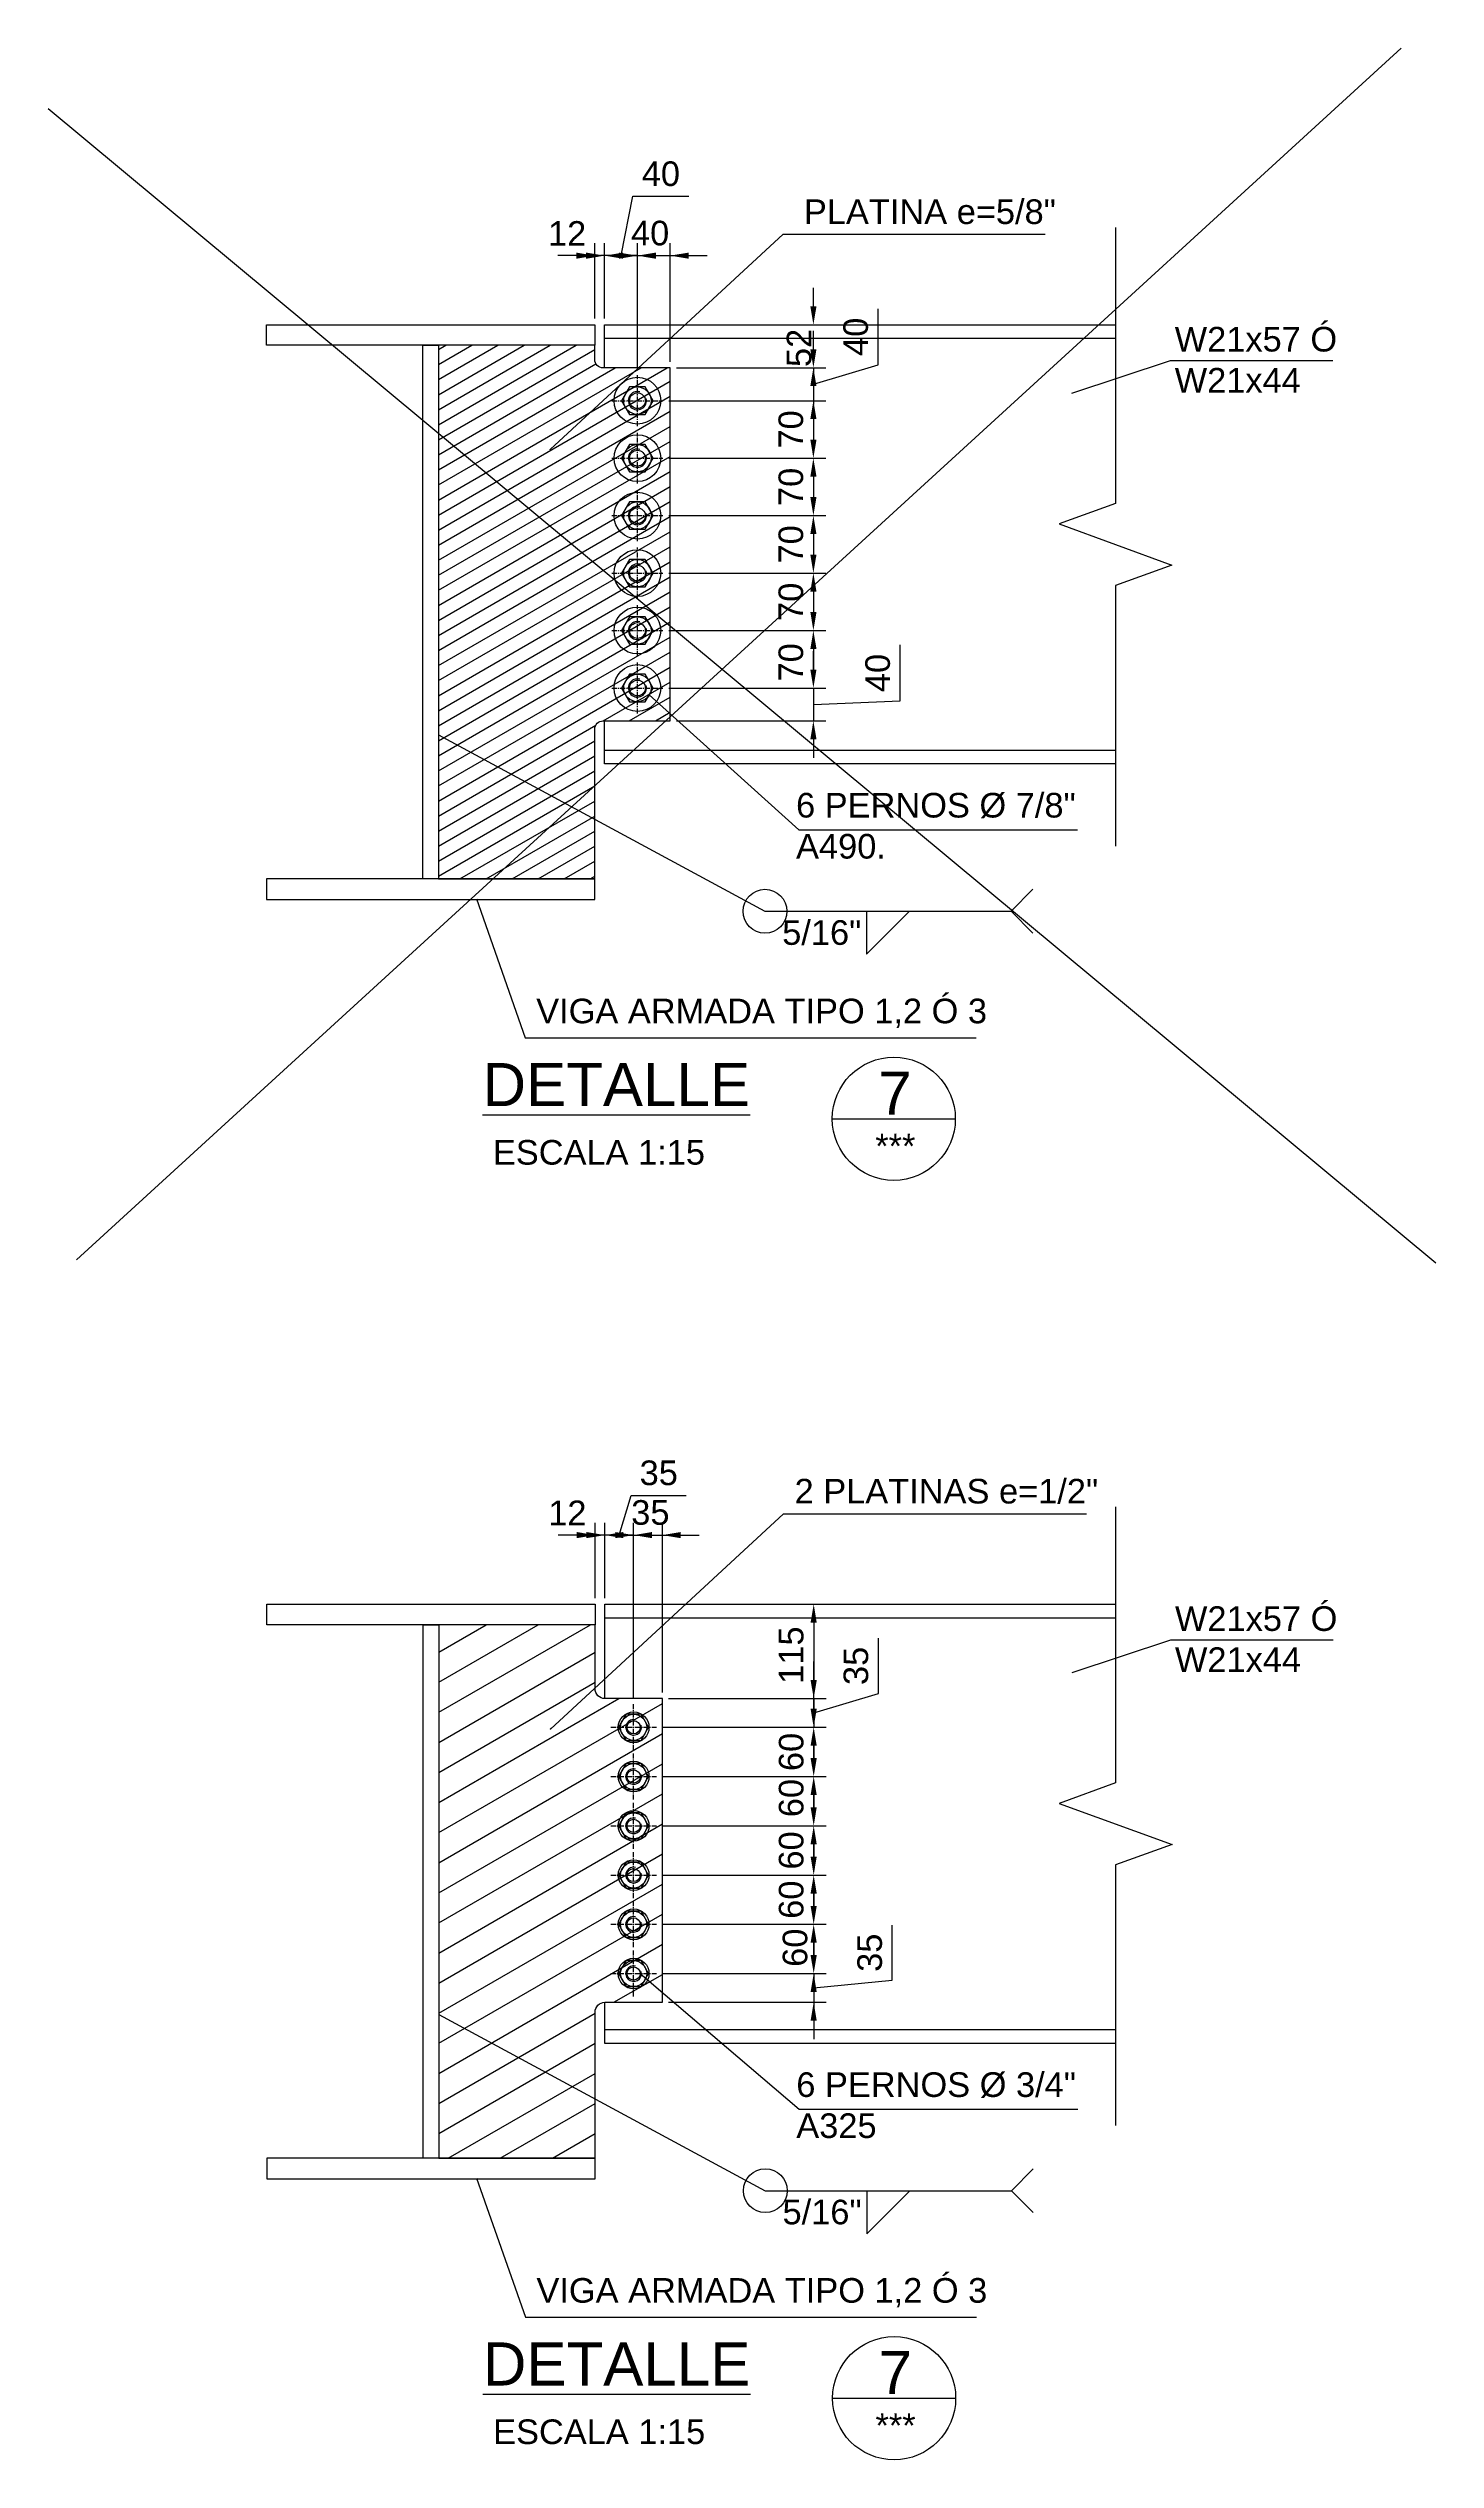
# Model space of a CAD drawing. Header units: millimetres. Extents: x 59135 to 3708801, y -250967 to 196121.
# Drawn here: x 3692439 to 3694130, y 162230 to 165167 of the extents above; entities that cross this region are included whole.
import ezdxf
from ezdxf.enums import TextEntityAlignment as Align

# ---------------------------------------------------------------- set-up
doc = ezdxf.new("R2010")
doc.units = ezdxf.units.MM
doc.header["$LTSCALE"] = 5
doc.header["$PDMODE"] = 3
doc.linetypes.add('CENTER', pattern=[2, 1.25, -0.25, 0.25, -0.25])
doc.layers.get('Defpoints').update_dxf_attribs({"color": 251})
for name, color, linetype in [('EE-5', 7, 'Continuous'), ('EE-ACHURADOS', 9, 'Continuous'), ('EE-CENTROS', 8, 'CENTER'), ('EE-COTAS', 1, 'Continuous'), ('EE-PERNOS 3-4', 71, 'Continuous'), ('EE-PERNOS 7-8', 52, 'Continuous'), ('EE-PLATINA 1-2', 121, 'Continuous'), ('EE-PLATINA 5-8', 13, 'Continuous'), ('EE-TEXTO 1', 4, 'Continuous'), ('EE-TEXTO 2', 2, 'Continuous'), ('EE-V ARMADA TIPO 3', 41, 'Continuous'), ('EE-W21x57', 190, 'Continuous')]:
    doc.layers.add(name, color=color, linetype=linetype)
doc.styles.add('ARIAL EE', font='arial.ttf')
doc.dimstyles.new('EE 1_STANDAR', dxfattribs={"dimtxt": 2, "dimasz": 1.5, "dimexe": 1, "dimexo": 0.5, "dimgap": 0.8, "dimtad": 1, "dimdec": 0, "dimdsep": 46, "dimtxsty": 'ARIAL EE', "dimcen": 0.09, "dimclrd": 256, "dimclre": 256, "dimclrt": 2, "dimadec": 0, "dimazin": 0, "dimtfac": 1, "dimtdec": 0, "dimtofl": 0, "dimtmove": 1, "dimatfit": 2, "dimfxl": 1, "dimtolj": 1, "dimlwd": -1, "dimlwe": -1, "dimarcsym": 1})

# ---------------------------------------------------------------- blocks, each defined once
blk = doc.blocks.new('VAT3')
at = {"layer": 'EE-V ARMADA TIPO 3'}
for points in [[(2320776.1, 194848.5), (2321176.1, 194848.5), (2321176.1, 194823.5), (2320776.1, 194823.5)], [(2320966.6, 194823.5), (2320985.6, 194823.5), (2320985.6, 194173.5), (2320966.6, 194173.5)], [(2320776.1, 194148.5), (2321176.1, 194148.5), (2321176.1, 194173.5), (2320776.1, 194173.5)]]:
    blk.add_lwpolyline(points, close=True, dxfattribs=at)
blk = doc.blocks.new('TÍTULO DETALLE')
at = {"layer": 'EE-5'}
blk.add_line((17.55, -1.03), (27.55, -1.03), dxfattribs=at)
blk.add_circle((22.55, -1.03), 5, dxfattribs=at)
at = {"layer": 'EE-TEXTO 1', "style": 'ARIAL EE'}
blk.add_attdef('%%UDETALLE', text='', height=3.5, dxfattribs=at).set_placement((0, 0), align=Align.CENTER)
blk.add_attdef('X', text='', height=3.5, dxfattribs=at).set_placement((22.65, 1.06), align=Align.MIDDLE_CENTER)
at = {"layer": 'EE-TEXTO 2', "style": 'ARIAL EE'}
for tag, p in [('SUBTÍTULO1', (-0.58, -4.97)), ('SUBTÍTULO2', (-0.58, -8.28)), ('SUBTÍTULO3', (-0.56, -11.65)), ('ESCALA', (-1.42, -15.07))]:
    blk.add_attdef(tag, text='', height=2, dxfattribs=at).set_placement(p, align=Align.CENTER)
blk.add_attdef('###', text='', height=2, dxfattribs=at).set_placement((22.67, -3.25), align=Align.MIDDLE_CENTER)
blk = doc.blocks.new('*D1778')
at = {"layer": 'Defpoints', "color": 0, "transparency": 16777216}
for p in [(3693183.4, 164830.3), (3693197.1, 164778), (3693371.6, 164778)]:
    blk.add_point(p, dxfattribs=at)
at = {"layer": 'EE-COTAS', "transparency": 16777216}
for p, q in [((3693371.6, 164852.8), (3693371.6, 164875.3)), ((3693190.9, 164830.3), (3693386.6, 164830.3)), ((3693204.6, 164778), (3693386.6, 164778)), ((3693371.6, 164755.5), (3693371.6, 164733))]:
    blk.add_line(p, q, dxfattribs=at)
for points in [[(3693367.9, 164852.8), (3693375.4, 164852.8), (3693371.6, 164830.3)], [(3693367.9, 164755.5), (3693375.4, 164755.5), (3693371.6, 164778)]]:
    blk.add_solid(points, dxfattribs=at)
at = {"layer": 'EE-COTAS', "color": 2, "transparency": 16777216, "insert": (3693354.3, 164802.1), "char_height": 30, "attachment_point": 5, "rotation": 90, "style": 'ARIAL EE'}
blk.add_mtext('\\A1;52', dxfattribs=at)
blk = doc.blocks.new('*D1779')
at = {"layer": 'Defpoints', "color": 0, "transparency": 16777216}
for p in [(3693197.1, 164778), (3693188.1, 164737.8), (3693371.6, 164737.8)]:
    blk.add_point(p, dxfattribs=at)
at = {"layer": 'EE-COTAS', "transparency": 16777216}
for p, q in [((3693450.6, 164781.6), (3693450.6, 164849.7)), ((3693371.6, 164800.5), (3693371.6, 164823)), ((3693204.6, 164778), (3693386.6, 164778)), ((3693371.6, 164757.9), (3693450.6, 164781.6)), ((3693371.6, 164778), (3693371.6, 164737.8)), ((3693195.6, 164737.8), (3693386.6, 164737.8)), ((3693371.6, 164715.3), (3693371.6, 164692.8))]:
    blk.add_line(p, q, dxfattribs=at)
for points in [[(3693367.9, 164800.5), (3693375.4, 164800.5), (3693371.6, 164778)], [(3693367.9, 164715.3), (3693375.4, 164715.3), (3693371.6, 164737.8)]]:
    blk.add_solid(points, dxfattribs=at)
at = {"layer": 'EE-COTAS', "color": 2, "transparency": 16777216, "insert": (3693423.3, 164815.6), "char_height": 30, "attachment_point": 5, "rotation": 90, "style": 'ARIAL EE'}
blk.add_mtext('\\A1;40', dxfattribs=at)
blk = doc.blocks.new('*D1780')
at = {"layer": 'Defpoints', "color": 0, "transparency": 16777216}
for p in [(3693188.1, 164737.8), (3693188.1, 164667.8), (3693371.6, 164667.8)]:
    blk.add_point(p, dxfattribs=at)
at = {"layer": 'EE-COTAS', "transparency": 16777216}
for p, q in [((3693195.6, 164737.8), (3693386.6, 164737.8)), ((3693371.6, 164715.3), (3693371.6, 164690.3)), ((3693195.6, 164667.8), (3693386.6, 164667.8))]:
    blk.add_line(p, q, dxfattribs=at)
for points in [[(3693367.9, 164715.3), (3693375.4, 164715.3), (3693371.6, 164737.8)], [(3693367.9, 164690.3), (3693375.4, 164690.3), (3693371.6, 164667.8)]]:
    blk.add_solid(points, dxfattribs=at)
at = {"layer": 'EE-COTAS', "color": 2, "transparency": 16777216, "insert": (3693344.3, 164702.8), "char_height": 30, "attachment_point": 5, "rotation": 90, "style": 'ARIAL EE'}
blk.add_mtext('\\A1;70', dxfattribs=at)
blk = doc.blocks.new('*D1781')
at = {"layer": 'Defpoints', "color": 0, "transparency": 16777216}
for p in [(3693188.1, 164667.8), (3693188.1, 164597.8), (3693371.6, 164597.8)]:
    blk.add_point(p, dxfattribs=at)
at = {"layer": 'EE-COTAS', "transparency": 16777216}
for p, q in [((3693195.6, 164667.8), (3693386.6, 164667.8)), ((3693371.6, 164645.3), (3693371.6, 164620.3)), ((3693195.6, 164597.8), (3693386.6, 164597.8))]:
    blk.add_line(p, q, dxfattribs=at)
for points in [[(3693367.9, 164645.3), (3693375.4, 164645.3), (3693371.6, 164667.8)], [(3693367.9, 164620.3), (3693375.4, 164620.3), (3693371.6, 164597.8)]]:
    blk.add_solid(points, dxfattribs=at)
at = {"layer": 'EE-COTAS', "color": 2, "transparency": 16777216, "insert": (3693344.3, 164632.8), "char_height": 30, "attachment_point": 5, "rotation": 90, "style": 'ARIAL EE'}
blk.add_mtext('\\A1;70', dxfattribs=at)
blk = doc.blocks.new('*D1782')
at = {"layer": 'Defpoints', "color": 0, "transparency": 16777216}
for p in [(3693188.1, 164597.8), (3693188.1, 164527.8), (3693371.6, 164527.8)]:
    blk.add_point(p, dxfattribs=at)
at = {"layer": 'EE-COTAS', "transparency": 16777216}
for p, q in [((3693195.6, 164597.8), (3693386.6, 164597.8)), ((3693371.6, 164575.3), (3693371.6, 164550.3)), ((3693195.6, 164527.8), (3693386.6, 164527.8))]:
    blk.add_line(p, q, dxfattribs=at)
for points in [[(3693367.9, 164575.3), (3693375.4, 164575.3), (3693371.6, 164597.8)], [(3693367.9, 164550.3), (3693375.4, 164550.3), (3693371.6, 164527.8)]]:
    blk.add_solid(points, dxfattribs=at)
at = {"layer": 'EE-COTAS', "color": 2, "transparency": 16777216, "insert": (3693344.3, 164562.8), "char_height": 30, "attachment_point": 5, "rotation": 90, "style": 'ARIAL EE'}
blk.add_mtext('\\A1;70', dxfattribs=at)
blk = doc.blocks.new('*D1783')
at = {"layer": 'Defpoints', "color": 0, "transparency": 16777216}
for p in [(3693188.1, 164527.8), (3693188.1, 164457.8), (3693371.6, 164457.8)]:
    blk.add_point(p, dxfattribs=at)
at = {"layer": 'EE-COTAS', "transparency": 16777216}
for p, q in [((3693195.6, 164527.8), (3693386.6, 164527.8)), ((3693371.6, 164505.3), (3693371.6, 164480.3)), ((3693195.6, 164457.8), (3693386.6, 164457.8))]:
    blk.add_line(p, q, dxfattribs=at)
for points in [[(3693367.9, 164505.3), (3693375.4, 164505.3), (3693371.6, 164527.8)], [(3693367.9, 164480.3), (3693375.4, 164480.3), (3693371.6, 164457.8)]]:
    blk.add_solid(points, dxfattribs=at)
at = {"layer": 'EE-COTAS', "color": 2, "transparency": 16777216, "insert": (3693344.3, 164492.8), "char_height": 30, "attachment_point": 5, "rotation": 90, "style": 'ARIAL EE'}
blk.add_mtext('\\A1;70', dxfattribs=at)
blk = doc.blocks.new('*D1784')
at = {"layer": 'Defpoints', "color": 0, "transparency": 16777216}
for p in [(3693188.1, 164457.8), (3693188.1, 164387.8), (3693371.6, 164387.8)]:
    blk.add_point(p, dxfattribs=at)
at = {"layer": 'EE-COTAS', "transparency": 16777216}
for p, q in [((3693195.6, 164457.8), (3693386.6, 164457.8)), ((3693371.6, 164435.3), (3693371.6, 164410.3)), ((3693195.6, 164387.8), (3693386.6, 164387.8))]:
    blk.add_line(p, q, dxfattribs=at)
for points in [[(3693367.9, 164435.3), (3693375.4, 164435.3), (3693371.6, 164457.8)], [(3693367.9, 164410.3), (3693375.4, 164410.3), (3693371.6, 164387.8)]]:
    blk.add_solid(points, dxfattribs=at)
at = {"layer": 'EE-COTAS', "color": 2, "transparency": 16777216, "insert": (3693344.3, 164419.1), "char_height": 30, "attachment_point": 5, "rotation": 90, "style": 'ARIAL EE'}
blk.add_mtext('\\A1;70', dxfattribs=at)
blk = doc.blocks.new('*D1785')
at = {"layer": 'Defpoints', "color": 0, "transparency": 16777216}
for p in [(3693188.1, 164387.8), (3693197.1, 164347.8), (3693371.6, 164347.8)]:
    blk.add_point(p, dxfattribs=at)
at = {"layer": 'EE-COTAS', "transparency": 16777216}
for p, q in [((3693371.6, 164410.3), (3693371.6, 164432.8)), ((3693477.4, 164372.1), (3693477.4, 164440.2)), ((3693195.6, 164387.8), (3693386.6, 164387.8)), ((3693371.6, 164387.8), (3693371.6, 164347.8)), ((3693371.6, 164367.8), (3693477.4, 164372.1)), ((3693204.6, 164347.8), (3693386.6, 164347.8)), ((3693371.6, 164325.3), (3693371.6, 164302.8))]:
    blk.add_line(p, q, dxfattribs=at)
for points in [[(3693367.9, 164410.3), (3693375.4, 164410.3), (3693371.6, 164387.8)], [(3693367.9, 164325.3), (3693375.4, 164325.3), (3693371.6, 164347.8)]]:
    blk.add_solid(points, dxfattribs=at)
at = {"layer": 'EE-COTAS', "color": 2, "transparency": 16777216, "insert": (3693450.1, 164406.1), "char_height": 30, "attachment_point": 5, "rotation": 90, "style": 'ARIAL EE'}
blk.add_mtext('\\A1;40', dxfattribs=at)
blk = doc.blocks.new('*D1786')
at = {"layer": 'Defpoints', "color": 0, "transparency": 16777216}
for p in [(3693157.1, 164914.5), (3693197.1, 164777.8), (3693157.1, 164768.8)]:
    blk.add_point(p, dxfattribs=at)
at = {"layer": 'EE-COTAS', "transparency": 16777216}
for p, q in [((3693157.1, 164776.3), (3693157.1, 164929.5)), ((3693197.1, 164785.3), (3693197.1, 164929.5)), ((3693134.6, 164914.5), (3693112.1, 164914.5)), ((3693219.6, 164914.5), (3693242.1, 164914.5))]:
    blk.add_line(p, q, dxfattribs=at)
for points in [[(3693134.6, 164918.2), (3693134.6, 164910.7), (3693157.1, 164914.5)], [(3693219.6, 164918.2), (3693219.6, 164910.7), (3693197.1, 164914.5)]]:
    blk.add_solid(points, dxfattribs=at)
at = {"layer": 'EE-COTAS', "color": 2, "transparency": 16777216, "insert": (3693172.6, 164941.8), "char_height": 30, "attachment_point": 5, "style": 'ARIAL EE'}
blk.add_mtext('\\A1;40', dxfattribs=at)
blk = doc.blocks.new('*D1787')
at = {"layer": 'Defpoints', "color": 0, "transparency": 16777216}
for p in [(3693117.1, 164914.5), (3693117.1, 164830.3), (3693157.1, 164768.8)]:
    blk.add_point(p, dxfattribs=at)
at = {"layer": 'EE-COTAS', "transparency": 16777216}
for p, q in [((3693137.1, 164914.5), (3693151.6, 164986.8)), ((3693151.6, 164986.8), (3693219.7, 164986.8)), ((3693117.1, 164837.8), (3693117.1, 164929.5)), ((3693157.1, 164776.3), (3693157.1, 164929.5)), ((3693094.6, 164914.5), (3693072.1, 164914.5)), ((3693157.1, 164914.5), (3693117.1, 164914.5)), ((3693179.6, 164914.5), (3693202.1, 164914.5))]:
    blk.add_line(p, q, dxfattribs=at)
for points in [[(3693094.6, 164918.2), (3693094.6, 164910.7), (3693117.1, 164914.5)], [(3693179.6, 164918.2), (3693179.6, 164910.7), (3693157.1, 164914.5)]]:
    blk.add_solid(points, dxfattribs=at)
at = {"layer": 'EE-COTAS', "color": 2, "transparency": 16777216, "insert": (3693185.7, 165014.1), "char_height": 30, "attachment_point": 5, "style": 'ARIAL EE'}
blk.add_mtext('\\A1;40', dxfattribs=at)
blk = doc.blocks.new('*D1788')
at = {"layer": 'Defpoints', "color": 0, "transparency": 16777216}
for p in [(3693105.1, 164914.5), (3693105.1, 164830.3), (3693117.1, 164830.3)]:
    blk.add_point(p, dxfattribs=at)
at = {"layer": 'EE-COTAS', "transparency": 16777216}
for p, q in [((3693105.1, 164837.8), (3693105.1, 164929.5)), ((3693117.1, 164837.8), (3693117.1, 164929.5)), ((3693082.6, 164914.5), (3693060.1, 164914.5)), ((3693139.6, 164914.5), (3693162.1, 164914.5))]:
    blk.add_line(p, q, dxfattribs=at)
for points in [[(3693082.6, 164918.2), (3693082.6, 164910.7), (3693105.1, 164914.5)], [(3693139.6, 164918.2), (3693139.6, 164910.7), (3693117.1, 164914.5)]]:
    blk.add_solid(points, dxfattribs=at)
at = {"layer": 'EE-COTAS', "color": 2, "transparency": 16777216, "insert": (3693071.4, 164941.5), "char_height": 30, "attachment_point": 5, "style": 'ARIAL EE'}
blk.add_mtext('\\A1;12', dxfattribs=at)
blk = doc.blocks.new('al_rededor')
blk.add_circle((0, 0), 1.78)
blk = doc.blocks.new('AWS-FILL')
for p, q in [((0, 0), (20, 0)), ((8.25, -3.5), (11.75, 0)), ((8.25, 0), (8.25, -3.5))]:
    blk.add_line(p, q)
at = {"layer": 'EE-TEXTO 2', "style": 'ARIAL EE', "flags": 12}
blk.add_attdef('VALOR_SOLDADURA', text='', height=2, dxfattribs=at).set_placement((7.83, -2.73), align=Align.RIGHT)
blk.add_attdef('DE-TANTO-CADA-TANTO', (12.68, -2.68), '', height=2, dxfattribs=at)
blk = doc.blocks.new('OBSERVACION')
for q in [(1.78, 1.78), (1.78, -1.78)]:
    blk.add_line((0, 0), q)
at = {"layer": 'EE-TEXTO 2', "style": 'ARIAL EE', "flags": 4}
blk.add_attdef('OBSERVACION', (2.3, -1.07), '', height=2, dxfattribs=at)
blk = doc.blocks.new('T-7-8')
blk.add_lwpolyline([(19.2, 0), (9.6, 16.7), (-9.6, 16.7), (-19.2, 0), (-9.6, -16.7), (9.6, -16.7)], close=True)
for radius in [28.5, 16.7, 9.61]:
    blk.add_circle((0, 0), radius)
blk.add_arc((0, 0), 11.1, 75, 15)
at = {"layer": 'EE-CENTROS'}
for p, q in [((0, -31), (0, 31)), ((-31, 0), (31, 0))]:
    blk.add_line(p, q, dxfattribs=at)
blk = doc.blocks.new('T-3-4')
blk.add_lwpolyline([(-9.2, 15.9), (-18.3, 0), (-9.2, -15.9), (9.2, -15.9), (18.3, 0), (9.2, 15.9)], close=True)
for radius in [18.7, 15.9, 8.02]:
    blk.add_circle((0, 0), radius)
blk.add_arc((0, 0), 9.52, 75, 15)
at = {"layer": 'EE-CENTROS'}
for p, q in [((-28, 0), (28, 0)), ((0, -28), (0, 28))]:
    blk.add_line(p, q, dxfattribs=at)
blk = doc.blocks.new('*D1935')
at = {"layer": 'Defpoints', "color": 0, "transparency": 16777216}
for p in [(3693183.8, 163271.8), (3693187.5, 163156.8), (3693372, 163156.8)]:
    blk.add_point(p, dxfattribs=at)
at = {"layer": 'EE-COTAS', "transparency": 16777216}
for p, q in [((3693191.3, 163271.8), (3693387, 163271.8)), ((3693372, 163249.3), (3693372, 163179.3)), ((3693195, 163156.8), (3693387, 163156.8))]:
    blk.add_line(p, q, dxfattribs=at)
for points in [[(3693368.2, 163249.3), (3693375.7, 163249.3), (3693372, 163271.8)], [(3693368.2, 163179.3), (3693375.7, 163179.3), (3693372, 163156.8)]]:
    blk.add_solid(points, dxfattribs=at)
at = {"layer": 'EE-COTAS', "color": 2, "transparency": 16777216, "insert": (3693344.7, 163209.7), "char_height": 30, "attachment_point": 5, "rotation": 90, "style": 'ARIAL EE'}
blk.add_mtext('\\A1;115', dxfattribs=at)
blk = doc.blocks.new('*D1936')
at = {"layer": 'Defpoints', "color": 0, "transparency": 16777216}
for p in [(3693187.5, 163156.8), (3693180.5, 163121.8), (3693372, 163121.8)]:
    blk.add_point(p, dxfattribs=at)
at = {"layer": 'EE-COTAS', "transparency": 16777216}
for p, q in [((3693451, 163163), (3693451, 163230.2)), ((3693372, 163179.3), (3693372, 163201.8)), ((3693195, 163156.8), (3693387, 163156.8)), ((3693372, 163139.3), (3693451, 163163)), ((3693372, 163156.8), (3693372, 163121.8)), ((3693188, 163121.8), (3693387, 163121.8)), ((3693372, 163099.3), (3693372, 163076.8))]:
    blk.add_line(p, q, dxfattribs=at)
for points in [[(3693368.2, 163179.3), (3693375.7, 163179.3), (3693372, 163156.8)], [(3693368.2, 163099.3), (3693375.7, 163099.3), (3693372, 163121.8)]]:
    blk.add_solid(points, dxfattribs=at)
at = {"layer": 'EE-COTAS', "color": 2, "transparency": 16777216, "insert": (3693423.6, 163196.6), "char_height": 30, "attachment_point": 5, "rotation": 90, "style": 'ARIAL EE'}
blk.add_mtext('\\A1;35', dxfattribs=at)
blk = doc.blocks.new('*D1937')
at = {"layer": 'Defpoints', "color": 0, "transparency": 16777216}
for p in [(3693180.5, 163121.8), (3693180.5, 163061.8), (3693372, 163061.8)]:
    blk.add_point(p, dxfattribs=at)
at = {"layer": 'EE-COTAS', "transparency": 16777216}
for p, q in [((3693372, 163144.3), (3693372, 163166.8)), ((3693188, 163121.8), (3693387, 163121.8)), ((3693188, 163061.8), (3693387, 163061.8)), ((3693372, 163039.3), (3693372, 163016.8))]:
    blk.add_line(p, q, dxfattribs=at)
for points in [[(3693368.2, 163144.3), (3693375.7, 163144.3), (3693372, 163121.8)], [(3693368.2, 163039.3), (3693375.7, 163039.3), (3693372, 163061.8)]]:
    blk.add_solid(points, dxfattribs=at)
at = {"layer": 'EE-COTAS', "color": 2, "transparency": 16777216, "insert": (3693344.7, 163091.8), "char_height": 30, "attachment_point": 5, "rotation": 90, "style": 'ARIAL EE'}
blk.add_mtext('\\A1;60', dxfattribs=at)
blk = doc.blocks.new('*D1938')
at = {"layer": 'Defpoints', "color": 0, "transparency": 16777216}
for p in [(3693180.5, 163061.8), (3693180.5, 163001.8), (3693372, 163001.8)]:
    blk.add_point(p, dxfattribs=at)
at = {"layer": 'EE-COTAS', "transparency": 16777216}
for p, q in [((3693372, 163084.3), (3693372, 163106.8)), ((3693188, 163061.8), (3693387, 163061.8)), ((3693188, 163001.8), (3693387, 163001.8)), ((3693372, 162979.3), (3693372, 162956.8))]:
    blk.add_line(p, q, dxfattribs=at)
for points in [[(3693368.2, 163084.3), (3693375.7, 163084.3), (3693372, 163061.8)], [(3693368.2, 162979.3), (3693375.7, 162979.3), (3693372, 163001.8)]]:
    blk.add_solid(points, dxfattribs=at)
at = {"layer": 'EE-COTAS', "color": 2, "transparency": 16777216, "insert": (3693344.7, 163035.6), "char_height": 30, "attachment_point": 5, "rotation": 90, "style": 'ARIAL EE'}
blk.add_mtext('\\A1;60', dxfattribs=at)
blk = doc.blocks.new('*D1939')
at = {"layer": 'Defpoints', "color": 0, "transparency": 16777216}
for p in [(3693180.5, 163001.8), (3693180.5, 162941.8), (3693372, 162941.8)]:
    blk.add_point(p, dxfattribs=at)
at = {"layer": 'EE-COTAS', "transparency": 16777216}
for p, q in [((3693372, 163024.3), (3693372, 163046.8)), ((3693188, 163001.8), (3693387, 163001.8)), ((3693188, 162941.8), (3693387, 162941.8)), ((3693372, 162919.3), (3693372, 162896.8))]:
    blk.add_line(p, q, dxfattribs=at)
for points in [[(3693368.2, 163024.3), (3693375.7, 163024.3), (3693372, 163001.8)], [(3693368.2, 162919.3), (3693375.7, 162919.3), (3693372, 162941.8)]]:
    blk.add_solid(points, dxfattribs=at)
at = {"layer": 'EE-COTAS', "color": 2, "transparency": 16777216, "insert": (3693344.7, 162971.8), "char_height": 30, "attachment_point": 5, "rotation": 90, "style": 'ARIAL EE'}
blk.add_mtext('\\A1;60', dxfattribs=at)
blk = doc.blocks.new('*D1940')
at = {"layer": 'Defpoints', "color": 0, "transparency": 16777216}
for p in [(3693180.5, 162941.8), (3693180.5, 162881.8), (3693372, 162881.8)]:
    blk.add_point(p, dxfattribs=at)
at = {"layer": 'EE-COTAS', "transparency": 16777216}
for p, q in [((3693372, 162964.3), (3693372, 162986.8)), ((3693188, 162941.8), (3693387, 162941.8)), ((3693188, 162881.8), (3693387, 162881.8)), ((3693372, 162859.3), (3693372, 162836.8))]:
    blk.add_line(p, q, dxfattribs=at)
for points in [[(3693368.2, 162964.3), (3693375.7, 162964.3), (3693372, 162941.8)], [(3693368.2, 162859.3), (3693375.7, 162859.3), (3693372, 162881.8)]]:
    blk.add_solid(points, dxfattribs=at)
at = {"layer": 'EE-COTAS', "color": 2, "transparency": 16777216, "insert": (3693344.7, 162911.8), "char_height": 30, "attachment_point": 5, "rotation": 90, "style": 'ARIAL EE'}
blk.add_mtext('\\A1;60', dxfattribs=at)
blk = doc.blocks.new('*D1941')
at = {"layer": 'Defpoints', "color": 0, "transparency": 16777216}
for p in [(3693180.5, 162881.8), (3693180.5, 162821.8), (3693372, 162821.8)]:
    blk.add_point(p, dxfattribs=at)
at = {"layer": 'EE-COTAS', "transparency": 16777216}
for p, q in [((3693372, 162904.3), (3693372, 162926.8)), ((3693188, 162881.8), (3693387, 162881.8)), ((3693188, 162821.8), (3693387, 162821.8)), ((3693372, 162799.3), (3693372, 162776.8))]:
    blk.add_line(p, q, dxfattribs=at)
for points in [[(3693368.2, 162904.3), (3693375.7, 162904.3), (3693372, 162881.8)], [(3693368.2, 162799.3), (3693375.7, 162799.3), (3693372, 162821.8)]]:
    blk.add_solid(points, dxfattribs=at)
at = {"layer": 'EE-COTAS', "color": 2, "transparency": 16777216, "insert": (3693349.4, 162853.3), "char_height": 30, "attachment_point": 5, "rotation": 90, "style": 'ARIAL EE'}
blk.add_mtext('\\A1;60', dxfattribs=at)
blk = doc.blocks.new('*D1942')
at = {"layer": 'Defpoints', "color": 0, "transparency": 16777216}
for p in [(3693180.5, 162821.8), (3693187.5, 162786.8), (3693372, 162786.8)]:
    blk.add_point(p, dxfattribs=at)
at = {"layer": 'EE-COTAS', "transparency": 16777216}
for p, q in [((3693372, 162844.3), (3693372, 162866.8)), ((3693467.8, 162813.6), (3693467.8, 162880.8)), ((3693188, 162821.8), (3693387, 162821.8)), ((3693372, 162821.8), (3693372, 162786.8)), ((3693372, 162804.3), (3693467.8, 162813.6)), ((3693195, 162786.8), (3693387, 162786.8)), ((3693372, 162764.3), (3693372, 162741.8))]:
    blk.add_line(p, q, dxfattribs=at)
for points in [[(3693368.2, 162844.3), (3693375.7, 162844.3), (3693372, 162821.8)], [(3693368.2, 162764.3), (3693375.7, 162764.3), (3693372, 162786.8)]]:
    blk.add_solid(points, dxfattribs=at)
at = {"layer": 'EE-COTAS', "color": 2, "transparency": 16777216, "insert": (3693440.4, 162847.2), "char_height": 30, "attachment_point": 5, "rotation": 90, "style": 'ARIAL EE'}
blk.add_mtext('\\A1;35', dxfattribs=at)
blk = doc.blocks.new('*D1943')
at = {"layer": 'Defpoints', "color": 0, "transparency": 16777216}
for p in [(3693152.5, 163355.9), (3693187.5, 163156.8), (3693152.5, 163149.8)]:
    blk.add_point(p, dxfattribs=at)
at = {"layer": 'EE-COTAS', "transparency": 16777216}
for p, q in [((3693152.5, 163157.3), (3693152.5, 163370.9)), ((3693187.5, 163164.3), (3693187.5, 163370.9)), ((3693130, 163355.9), (3693107.5, 163355.9)), ((3693210, 163355.9), (3693232.5, 163355.9))]:
    blk.add_line(p, q, dxfattribs=at)
for points in [[(3693130, 163359.7), (3693130, 163352.2), (3693152.5, 163355.9)], [(3693210, 163359.7), (3693210, 163352.2), (3693187.5, 163355.9)]]:
    blk.add_solid(points, dxfattribs=at)
at = {"layer": 'EE-COTAS', "color": 2, "transparency": 16777216, "insert": (3693172.9, 163383.3), "char_height": 30, "attachment_point": 5, "style": 'ARIAL EE'}
blk.add_mtext('\\A1;35', dxfattribs=at)
blk = doc.blocks.new('*D1944')
at = {"layer": 'Defpoints', "color": 0, "transparency": 16777216}
for p in [(3693117.5, 163355.9), (3693117.5, 163271.8), (3693152.5, 163149.8)]:
    blk.add_point(p, dxfattribs=at)
at = {"layer": 'EE-COTAS', "transparency": 16777216}
for p, q in [((3693135, 163355.9), (3693149.5, 163404.3)), ((3693149.5, 163404.3), (3693216.7, 163404.3)), ((3693117.5, 163279.3), (3693117.5, 163370.9)), ((3693152.5, 163157.3), (3693152.5, 163370.9)), ((3693095, 163355.9), (3693072.5, 163355.9)), ((3693152.5, 163355.9), (3693117.5, 163355.9)), ((3693175, 163355.9), (3693197.5, 163355.9))]:
    blk.add_line(p, q, dxfattribs=at)
for points in [[(3693095, 163359.7), (3693095, 163352.2), (3693117.5, 163355.9)], [(3693175, 163359.7), (3693175, 163352.2), (3693152.5, 163355.9)]]:
    blk.add_solid(points, dxfattribs=at)
at = {"layer": 'EE-COTAS', "color": 2, "transparency": 16777216, "insert": (3693183.1, 163431.6), "char_height": 30, "attachment_point": 5, "style": 'ARIAL EE'}
blk.add_mtext('\\A1;35', dxfattribs=at)
blk = doc.blocks.new('*D1945')
at = {"layer": 'Defpoints', "color": 0, "transparency": 16777216}
for p in [(3693105.5, 163355.9), (3693105.5, 163271.8), (3693117.5, 163271.8)]:
    blk.add_point(p, dxfattribs=at)
at = {"layer": 'EE-COTAS', "transparency": 16777216}
for p, q in [((3693105.5, 163279.3), (3693105.5, 163370.9)), ((3693117.5, 163279.3), (3693117.5, 163370.9)), ((3693083, 163355.9), (3693060.5, 163355.9)), ((3693140, 163355.9), (3693162.5, 163355.9))]:
    blk.add_line(p, q, dxfattribs=at)
for points in [[(3693083, 163359.7), (3693083, 163352.2), (3693105.5, 163355.9)], [(3693140, 163359.7), (3693140, 163352.2), (3693117.5, 163355.9)]]:
    blk.add_solid(points, dxfattribs=at)
at = {"layer": 'EE-COTAS', "color": 2, "transparency": 16777216, "insert": (3693071.7, 163383), "char_height": 30, "attachment_point": 5, "style": 'ARIAL EE'}
blk.add_mtext('\\A1;12', dxfattribs=at)

msp = doc.modelspace()

# ---------------------------------------------------------------- hatches: boundary and pattern name
at = {"layer": 'EE-ACHURADOS'}
h = msp.add_hatch(dxfattribs=at)
h.set_pattern_fill('LINE', color=256, scale=5, angle=30)
h.set_pattern_definition([(30, (-0.334, 1558.517), (-7.9375, 13.748153285), [])])
edge = h.paths.add_edge_path()
edge.add_line((3693105.1, 164787.8), (3693105.1, 164805.3))
edge.add_line((3693105.1, 164805.3), (3692914.6, 164805.3))
edge.add_line((3692914.6, 164805.3), (3692914.6, 164155.3))
edge.add_line((3692914.6, 164155.3), (3693105.1, 164155.3))
edge.add_line((3693105.1, 164155.3), (3693105.1, 164337.8))
edge.add_arc((3693115.1, 164337.8), 10, 90, 180, ccw=False)
edge.add_line((3693115.1, 164347.8), (3693197.1, 164347.8))
edge.add_line((3693197.1, 164347.8), (3693197.1, 164777.8))
edge.add_line((3693197.1, 164777.8), (3693115.1, 164777.8))
edge.add_arc((3693115.1, 164787.8), 10, 180, 270, ccw=False)
h = msp.add_hatch(dxfattribs=at)
h.set_pattern_fill('LINE', color=256, scale=10, angle=30)
h.set_pattern_definition([(30, (1366981.603, -14884.613), (-15.875, 27.49630657), [])])
edge = h.paths.add_edge_path()
edge.add_line((3693105.5, 163246.8), (3692915, 163246.8))
edge.add_line((3692915, 163246.8), (3692915, 162596.8))
edge.add_line((3692915, 162596.8), (3693105.5, 162596.8))
edge.add_line((3693105.5, 162596.8), (3693105.5, 162774.8))
edge.add_arc((3693117.5, 162774.8), 12, 90, 180, ccw=False)
edge.add_line((3693117.5, 162786.8), (3693187.5, 162786.8))
edge.add_line((3693187.5, 162786.8), (3693187.5, 163156.8))
edge.add_line((3693187.5, 163156.8), (3693117.5, 163156.8))
edge.add_arc((3693117.5, 163168.8), 12, 180, 270, ccw=False)
edge.add_line((3693105.5, 163168.8), (3693105.5, 163246.8))

# ---------------------------------------------------------------- linework, layer by layer
for p, q in [((3692473.4, 163691.3), (3694088.1, 165167.1)), ((3692438.8, 165093.6), (3694130.4, 163687.5))]:
    msp.add_line(p, q)
at = {"layer": 'EE-COTAS', "linetype": 'Continuous'}
for points in [[(3693739.8, 164948.7), (3693739.8, 164612.6), (3693671.1, 164587.6), (3693808.4, 164537.6), (3693739.8, 164512.6), (3693739.8, 164195.3)], [(3693740.1, 163390.2), (3693740.1, 163054.1), (3693671.4, 163029.1), (3693808.8, 162979.1), (3693740.1, 162954.1), (3693740.1, 162636.8)]]:
    msp.add_lwpolyline(points, dxfattribs=at)
at = {"layer": 'EE-PLATINA 1-2'}
msp.add_lwpolyline([(3693105.5, 163246.8), (3692915, 163246.8), (3692915, 162596.8), (3693105.5, 162596.8), (3693105.5, 162774.8, -0.414214), (3693117.5, 162786.8), (3693187.5, 162786.8), (3693187.5, 163156.8), (3693117.5, 163156.8, -0.414214), (3693105.5, 163168.8), (3693105.5, 163246.8)], format="xyb", dxfattribs=at)
at = {"layer": 'EE-PLATINA 5-8'}
msp.add_lwpolyline([(3693105.1, 164787.8), (3693105.1, 164805.3), (3692914.6, 164805.3), (3692914.6, 164155.3), (3693105.1, 164155.3), (3693105.1, 164337.8, -0.414214), (3693115.1, 164347.8), (3693197.1, 164347.8), (3693197.1, 164777.8), (3693115.1, 164777.8, -0.414214)], format="xyb", close=True, dxfattribs=at)
at = {"layer": 'EE-W21x57'}
for points in [[(3693117.1, 164812.8), (3693117.1, 164830.3), (3693739.8, 164830.3)], [(3693117.1, 164777.8), (3693117.1, 164813.8), (3693739.8, 164813.8)], [(3693739.8, 164311.8), (3693117.1, 164311.8), (3693117.1, 164347.8)], [(3693739.8, 164295.3), (3693117.1, 164295.3), (3693117.1, 164312.8)], [(3693117.5, 163156.8), (3693117.5, 163271.8), (3693740.1, 163271.8)], [(3693117.5, 163156.8), (3693117.5, 163255.3), (3693740.1, 163255.3)], [(3693740.1, 162736.8), (3693117.5, 162736.8), (3693117.5, 162786.8)], [(3693740.1, 162753.3), (3693117.5, 162753.3), (3693117.5, 162786.8)]]:
    msp.add_lwpolyline(points, dxfattribs=at)

# ---------------------------------------------------------------- block references
at = {"layer": 'EE-COTAS', "xscale": 15, "yscale": 15, "zscale": 15}
for name, p in [('al_rededor', (3693312.6, 164115.9)), ('OBSERVACION', (3693612.6, 164115.9)), ('al_rededor', (3693313, 162557.3)), ('OBSERVACION', (3693613, 162557.3))]:
    msp.add_blockref(name, p, dxfattribs=at)
for p in [(3693312.6, 164115.9), (3693313, 162557.3)]:
    msp.add_blockref('AWS-FILL', p, dxfattribs=at).add_auto_attribs({'VALOR_SOLDADURA': '5/16"'})
at = {"layer": 'EE-COTAS'}
ref = msp.add_blockref('TÍTULO DETALLE', (3693131.4, 163878.5), dxfattribs=dict(at, xscale=15, yscale=15, zscale=15))
ref.add_attrib('ESCALA', 'ESCALA 1:15', dxfattribs={"layer": 'EE-TEXTO 2', "height": 30, "style": 'ARIAL EE'}).set_placement((3693110.2, 163807.2), align=Align.CENTER)
ref.add_attrib('%%UDETALLE', '%%UDETALLE', dxfattribs={"layer": 'EE-TEXTO 1', "height": 52.5, "style": 'ARIAL EE'}).set_placement((3693131.4, 163878.5), align=Align.CENTER)
ref.add_attrib('###', '***', dxfattribs={"layer": 'EE-TEXTO 2', "height": 30, "style": 'ARIAL EE'}).set_placement((3693471.5, 163829.8), align=Align.MIDDLE_CENTER)
ref.add_attrib('X', '7', dxfattribs={"layer": 'EE-TEXTO 1', "height": 52.5, "style": 'ARIAL EE'}).set_placement((3693471.1, 163894.4), align=Align.MIDDLE_CENTER)
ref = msp.add_blockref('TÍTULO DETALLE', (3693131.8, 162320), dxfattribs=dict(at, xscale=15, yscale=15, zscale=15))
ref.add_attrib('ESCALA', 'ESCALA 1:15', dxfattribs={"layer": 'EE-TEXTO 2', "height": 30, "style": 'ARIAL EE'}).set_placement((3693110.5, 162248.7), align=Align.CENTER)
ref.add_attrib('%%UDETALLE', '%%UDETALLE', dxfattribs={"layer": 'EE-TEXTO 1', "height": 52.5, "style": 'ARIAL EE'}).set_placement((3693131.8, 162320), align=Align.CENTER)
ref.add_attrib('###', '***', dxfattribs={"layer": 'EE-TEXTO 2', "height": 30, "style": 'ARIAL EE'}).set_placement((3693471.8, 162271.3), align=Align.MIDDLE_CENTER)
ref.add_attrib('X', '7', dxfattribs={"layer": 'EE-TEXTO 1', "height": 52.5, "style": 'ARIAL EE'}).set_placement((3693471.5, 162335.8), align=Align.MIDDLE_CENTER)
at = {"layer": 'EE-PERNOS 3-4'}
for p in [(3693152.5, 163121.8), (3693152.5, 163061.8), (3693152.5, 163001.8), (3693152.5, 162941.8), (3693152.5, 162881.8), (3693152.5, 162821.8)]:
    msp.add_blockref('T-3-4', p, dxfattribs=at)
at = {"layer": 'EE-PERNOS 7-8'}
for p in [(3693157.1, 164737.8), (3693157.1, 164667.8), (3693157.1, 164597.8), (3693157.1, 164527.8), (3693157.1, 164457.8), (3693157.1, 164387.8)]:
    msp.add_blockref('T-7-8', p, dxfattribs=at)
at = {"layer": 'EE-V ARMADA TIPO 3'}
for p in [(1371929, -30018.2), (1371929.4, -31576.7)]:
    msp.add_blockref('VAT3', p, dxfattribs=at)

# ---------------------------------------------------------------- texts
at = {"layer": 'EE-COTAS', "color": 2, "char_height": 30, "attachment_point": 7, "style": 'ARIAL EE'}
for s, insert, width in [(' PLATINA e=5/8"', (3693348.4, 164952.6), 398.138), ('W21x57 Ó W21x44', (3693812.1, 164747.7), 210.46), ('6 PERNOS %%C 7/8" A490.', (3693350.5, 164179.6), 360.07), ('VIGA ARMADA TIPO 1,2 Ó 3', (3693033.7, 163973.8), 575.763), ('2 PLATINAS e=1/2"', (3693348.7, 163394), 398.138), ('W21x57 Ó W21x44', (3693812.4, 163189.2), 210.46), ('6 PERNOS %%C 3/4" A325', (3693350.8, 162621.1), 360.07), ('VIGA ARMADA TIPO 1,2 Ó 3', (3693034, 162415.3), 575.763)]:
    msp.add_mtext(s, dxfattribs=dict(at, insert=insert, width=width))

# ---------------------------------------------------------------- dimensions: what is measured, and where the dimension line sits
at = {"layer": 'EE-COTAS'}
for base, p1, p2, picture, middle in [((3693117.1, 164914.5), (3693157.1, 164768.8), (3693117.1, 164830.3), '*D1787', (3693163.6, 164986.8)), ((3693105.1, 164914.5), (3693117.1, 164830.3), (3693105.1, 164830.3), '*D1788', (3693071.4, 164914.5)), ((3693157.1, 164914.5), (3693197.1, 164777.8), (3693157.1, 164768.8), '*D1786', (3693172.6, 164914.5)), ((3693105.5, 163355.9), (3693117.5, 163271.8), (3693105.5, 163271.8), '*D1945', (3693071.7, 163355.9)), ((3693152.5, 163355.9), (3693187.5, 163156.8), (3693152.5, 163149.8), '*D1943', (3693172.9, 163355.9))]:
    dim = msp.add_linear_dim(base=base, p1=p1, p2=p2, dimstyle='EE 1_STANDAR', dxfattribs=at)
    dim.commit()
    dim.dimension.update_dxf_attribs({"geometry": picture, "text_midpoint": middle, "dimtype": 160})
for base, p1, p2, picture, middle in [((3693371.6, 164778), (3693183.4, 164830.3), (3693197.1, 164778), '*D1778', (3693381.6, 164802.1)), ((3693371.6, 164667.8), (3693188.1, 164737.8), (3693188.1, 164667.8), '*D1780', (3693371.6, 164702.8)), ((3693371.6, 164597.8), (3693188.1, 164667.8), (3693188.1, 164597.8), '*D1781', (3693371.6, 164632.8)), ((3693371.6, 164527.8), (3693188.1, 164597.8), (3693188.1, 164527.8), '*D1782', (3693371.6, 164562.8)), ((3693371.6, 164457.8), (3693188.1, 164527.8), (3693188.1, 164457.8), '*D1783', (3693371.6, 164492.8)), ((3693371.6, 164387.8), (3693188.1, 164457.8), (3693188.1, 164387.8), '*D1784', (3693371.6, 164419.1)), ((3693371.6, 164347.8), (3693188.1, 164387.8), (3693197.1, 164347.8), '*D1785', (3693477.4, 164384.1)), ((3693372, 163156.8), (3693183.8, 163271.8), (3693187.5, 163156.8), '*D1935', (3693372, 163209.7)), ((3693372, 163061.8), (3693180.5, 163121.8), (3693180.5, 163061.8), '*D1937', (3693372, 163091.8)), ((3693372, 163001.8), (3693180.5, 163061.8), (3693180.5, 163001.8), '*D1938', (3693372, 163035.6)), ((3693372, 162941.8), (3693180.5, 163001.8), (3693180.5, 162941.8), '*D1939', (3693372, 162971.8)), ((3693372, 162881.8), (3693180.5, 162941.8), (3693180.5, 162881.8), '*D1940', (3693372, 162911.8)), ((3693372, 162821.8), (3693180.5, 162881.8), (3693180.5, 162821.8), '*D1941', (3693376.7, 162853.3)), ((3693372, 162786.8), (3693180.5, 162821.8), (3693187.5, 162786.8), '*D1942', (3693467.8, 162825.6))]:
    dim = msp.add_linear_dim(base=base, p1=p1, p2=p2, angle=90, dimstyle='EE 1_STANDAR', dxfattribs=at)
    dim.commit()
    dim.dimension.update_dxf_attribs({"geometry": picture, "text_midpoint": middle, "dimtype": 160})
for base, p1, p2, picture, middle in [((3693371.6, 164737.8), (3693197.1, 164778), (3693188.1, 164737.8), '*D1779', (3693423.3, 164793.6)), ((3693372, 163121.8), (3693187.5, 163156.8), (3693180.5, 163121.8), '*D1936', (3693423.6, 163175))]:
    dim = msp.add_linear_dim(base=base, p1=p1, p2=p2, angle=90, dimstyle='EE 1_STANDAR', dxfattribs=at)
    dim.commit()
    dim.dimension.update_dxf_attribs({"geometry": picture, "text_midpoint": middle})
dim = msp.add_linear_dim(base=(3693117.5, 163355.9), p1=(3693152.5, 163149.8), p2=(3693117.5, 163271.8), dimstyle='EE 1_STANDAR', dxfattribs=at)
dim.commit()
dim.dimension.update_dxf_attribs({"geometry": '*D1944', "text_midpoint": (3693161.5, 163431.6)})

# ---------------------------------------------------------------- leaders
at = {"layer": 'EE-COTAS', "annotation_type": 0, "has_hookline": 1, "hookline_direction": 0}
for points, override, text_width in [([(3693050.6, 164678.2), (3693334.9, 164940.6), (3693336.4, 164940.6)], {"dimscale": 0, "dimgap": 0.8, "dimtad": 1, "dimldrblk": 'DOT'}, 316.9), ([(3693686.8, 164746.9), (3693807, 164786.9), (3693808.5, 164786.9)], {"dimscale": 0, "dimgap": 0.8, "dimtad": 1}, 195.6), ([(3693171.6, 164379.5), (3693353.8, 164215.1), (3693355.3, 164215.1)], {"dimscale": 0, "dimgap": 0.8, "dimtad": 1}, 337.4), ([(3692960.8, 164130.9), (3693020.2, 163961.8), (3693021.7, 163961.8)], {"dimscale": 0, "dimgap": 0.8, "dimtad": 1}, 547.6), ([(3693051, 163119.7), (3693335.2, 163382), (3693336.7, 163382)], {"dimscale": 0, "dimgap": 0.8, "dimtad": 1, "dimldrblk": 'DOT'}, 367), ([(3693687.2, 163188.4), (3693807.4, 163228.4), (3693808.9, 163228.4)], {"dimscale": 0, "dimgap": 0.8, "dimtad": 1}, 195.6), ([(3693160.5, 162821.8), (3693354.1, 162656.6), (3693355.6, 162656.6)], {"dimscale": 0, "dimgap": 0.8, "dimtad": 1}, 337.4), ([(3692961.1, 162572.4), (3693020.5, 162403.3), (3693022, 162403.3)], {"dimscale": 0, "dimgap": 0.8, "dimtad": 1}, 547.6)]:
    msp.add_leader(points, dimstyle='EE 1_STANDAR', override=override, dxfattribs=dict(at, text_width=text_width))
at = {"layer": 'EE-COTAS'}
for points in [[(3692914.6, 164330.6), (3693312.6, 164115.9)], [(3692915, 162772.1), (3693313, 162557.3)]]:
    msp.add_leader(points, dimstyle='EE 1_STANDAR', override={"dimscale": 0, "dimgap": 0.8, "dimtad": 1}, dxfattribs=at)

doc.saveas('drawing.dxf')
